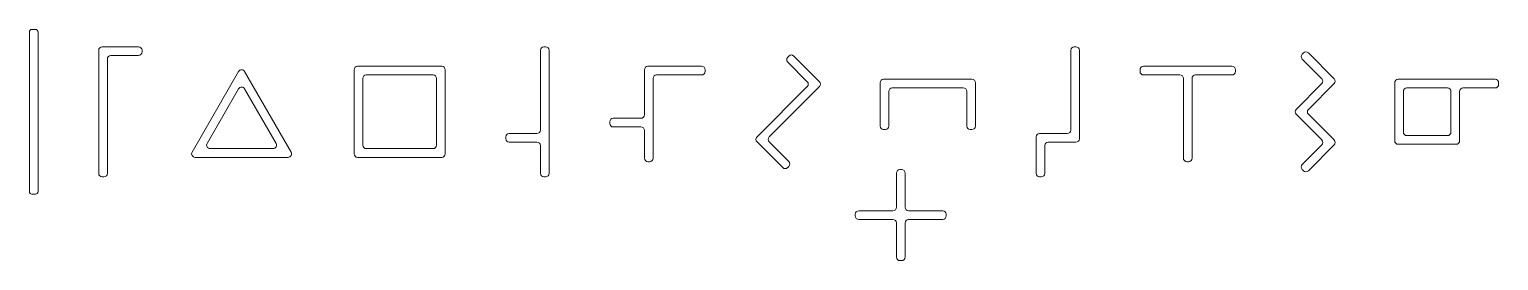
# Model space of a CAD drawing. Header units: millimetres. Extents: x -5 to 1691, y -172 to 95.
import ezdxf

# ---------------------------------------------------------------- set-up
doc = ezdxf.new("R2010")
doc.units = ezdxf.units.MM

msp = doc.modelspace()

# ---------------------------------------------------------------- linework, layer by layer
at = {"color": 7, "linetype": 'Continuous', "lineweight": 15}
for p, q in [((-5, 92), (-5, -92)), ((2, 95), (-2, 95)), ((5, -92), (5, 92)), ((75, 71), (75, -71)), ((121, 75), (79, 75)), ((125, 69), (125, 71)), ((584.9, 71), (584.9, -21)), ((590.9, 75), (588.9, 75)), ((594.9, -71), (594.9, 71)), ((1197, 71), (1197, -21)), ((1203, 75), (1201, 75)), ((1207, -31), (1207, 71)), ((1465.6, 67.9), (1464.2, 66.5)), ((1501, 38.2), (1471.3, 67.9)), ((85, -71), (85, 61)), ((89, 65), (121, 65)), ((470.9, 52.5), (373.9, 52.5)), ((770.9, 52.5), (708.9, 52.5)), ((871.7, 64.3), (870.3, 62.9)), ((870.3, 57.3), (892.9, 34.6)), ((907, 34.6), (877.3, 64.3)), ((1383, 52.5), (1281, 52.5)), ((1464.2, 60.8), (1486.8, 38.2)), ((182.8, -46.5), (236.5, 46.5)), ((243.4, 46.5), (297.1, -46.5)), ((369.9, 48.5), (369.9, -48.5)), ((379.9, 38.5), (379.9, -38.5)), ((460.9, 42.5), (383.9, 42.5)), ((464.9, -38.5), (464.9, 38.5)), ((474.9, -48.5), (474.9, 48.5)), ((704.9, 48.5), (704.9, -3.5)), ((714.9, -53.5), (714.9, 38.5)), ((718.9, 42.5), (770.9, 42.5)), ((774.9, 46.5), (774.9, 48.5)), ((1083, 37.5), (981, 37.5)), ((1277, 48.5), (1277, 46.5)), ((1281, 42.5), (1323, 42.5)), ((1327, 38.5), (1327, -53.5)), ((1337, -53.5), (1337, 38.5)), ((1341, 42.5), (1383, 42.5)), ((1387, 46.5), (1387, 48.5)), ((1686.9, 37.5), (1574.9, 37.5)), ((200.1, -36.5), (236.5, 26.5)), ((243.4, 26.5), (279.8, -36.5)), ((892.9, 29), (834.9, -29)), ((849, -29), (907, 29)), ((977, 33.5), (977, -16.5)), ((987, -16.5), (987, 23.5)), ((991, 27.5), (1073, 27.5)), ((1077, 23.5), (1077, -16.5)), ((1087, -16.5), (1087, 33.5)), ((1486.8, 32.5), (1457.1, 2.8)), ((1471.3, 2.8), (1501, 32.5)), ((1570.9, 33.5), (1570.9, -33.5)), ((1580.9, 23.5), (1580.9, -23.5)), ((1631.9, 27.5), (1584.9, 27.5)), ((1635.9, -23.5), (1635.9, 23.5)), ((1645.9, -33.5), (1645.9, 23.5)), ((1649.9, 27.5), (1686.9, 27.5)), ((1690.9, 31.5), (1690.9, 33.5)), ((664.9, -11.5), (664.9, -13.5)), ((700.9, -7.5), (668.9, -7.5)), ((1457.1, -2.8), (1486.8, -32.5)), ((1501, -32.5), (1471.3, -2.8)), ((544.9, -29), (544.9, -31)), ((580.9, -25), (548.9, -25)), ((668.9, -17.5), (700.9, -17.5)), ((704.9, -21.5), (704.9, -53.5)), ((981, -20.5), (983, -20.5)), ((1081, -20.5), (1083, -20.5)), ((1157, -29), (1157, -71)), ((1193, -25), (1161, -25)), ((1584.9, -27.5), (1631.9, -27.5)), ((276.3, -42.5), (203.6, -42.5)), ((383.9, -42.5), (460.9, -42.5)), ((548.9, -35), (580.9, -35)), ((584.9, -39), (584.9, -71)), ((834.9, -34.6), (864.6, -64.3)), ((871.7, -57.3), (849, -34.6)), ((1167, -71), (1167, -39)), ((1171, -35), (1203, -35)), ((1486.8, -38.2), (1464.2, -60.8)), ((1471.3, -67.9), (1501, -38.2)), ((1574.9, -37.5), (1641.9, -37.5)), ((293.6, -52.5), (186.3, -52.5)), ((373.9, -52.5), (470.9, -52.5)), ((708.9, -57.5), (710.9, -57.5)), ((870.3, -64.3), (871.7, -62.9)), ((999.8, -66.6), (1001.8, -66.6)), ((1331, -57.5), (1333, -57.5)), ((1464.2, -66.5), (1465.6, -67.9)), ((79, -75), (81, -75)), ((588.9, -75), (590.9, -75)), ((995.8, -110.1), (995.8, -70.6)), ((1005.8, -70.6), (1005.8, -110.1)), ((1161, -75), (1163, -75)), ((-2, -95), (2, -95)), ((948.3, -120.1), (948.3, -118.1)), ((952.3, -114.1), (991.8, -114.1)), ((1009.8, -114.1), (1049.3, -114.1)), ((1053.3, -118.1), (1053.3, -120.1)), ((991.8, -124.1), (952.3, -124.1)), ((995.8, -167.6), (995.8, -128.1)), ((1005.8, -128.1), (1005.8, -167.6)), ((1049.3, -124.1), (1009.8, -124.1)), ((1001.8, -171.6), (999.8, -171.6))]:
    msp.add_line(p, q, dxfattribs=at)
for centre, radius, start, end in [((-2, 92), 3, 90, 180), ((2, 92), 3, 0, 90), ((79, 71), 4, 90, 180), ((121, 71), 4, 0, 90), ((121, 69), 4, 270, 0), ((588.9, 71), 4, 90, 180), ((590.9, 71), 4, 0, 90), ((1201, 71), 4, 90, 180), ((1203, 71), 4, 360, 90), ((1468.5, 65.1), 4, 45, 135), ((89, 61), 4, 90, 180), ((373.9, 48.5), 4, 90, 180), ((470.9, 48.5), 4, 0, 90), ((708.9, 48.5), 4, 90, 180), ((770.9, 48.5), 4, 0, 90), ((873.1, 60.1), 4, 135, 225), ((874.5, 61.5), 4, 45, 135), ((1281, 48.5), 4, 90, 180), ((1383, 48.5), 4, 360, 90), ((1467, 63.6), 4, 135, 225), ((240, 44.5), 4, 30, 150), ((383.9, 38.5), 4, 90, 180), ((460.9, 38.5), 4, 0, 90), ((718.9, 38.5), 4, 90, 180), ((770.9, 46.5), 4, 270, 360), ((890.1, 31.8), 4, 315, 45), ((904.2, 31.8), 4, 315, 45), ((981, 33.5), 4, 90, 180), ((1083, 33.5), 4, 0, 90), ((1281, 46.5), 4, 180, 270), ((1323, 38.5), 4, 0, 90), ((1341, 38.5), 4, 90, 180), ((1383, 46.5), 4, 270, 360), ((1484, 35.4), 4, 315, 45), ((1498.2, 35.4), 4, 315, 45), ((1574.9, 33.5), 4, 90, 180), ((1686.9, 33.5), 4, 360, 90), ((240, 24.5), 4, 30, 150), ((991, 23.5), 4, 90, 180), ((1073, 23.5), 4, 0, 90), ((1584.9, 23.5), 4, 90, 180), ((1631.9, 23.5), 4, 0, 90), ((1649.9, 23.5), 4, 90, 180), ((1686.9, 31.5), 4, 270, 0), ((1460, 0), 4, 135, 225), ((1474.1, 0), 4, 135, 225), ((668.9, -11.5), 4, 90, 180), ((668.9, -13.5), 4, 180, 270), ((700.9, -3.5), 4, 270, 0), ((981, -16.5), 4, 180, 270), ((983, -16.5), 4, 270, 0), ((1081, -16.5), 4, 180, 270), ((1083, -16.5), 4, 270, 0), ((548.9, -29), 4, 90, 180), ((548.9, -31), 4, 180, 270), ((580.9, -21), 4, 270, 0), ((700.9, -21.5), 4, 0, 90), ((837.7, -31.8), 4, 135, 225), ((851.9, -31.8), 4, 135, 225), ((1161, -29), 4, 90, 180), ((1193, -21), 4, 270, 0), ((1203, -31), 4, 270, 0), ((1484, -35.4), 4, 315, 45), ((1498.2, -35.4), 4, 315, 45), ((1574.9, -33.5), 4, 180, 270), ((1584.9, -23.5), 4, 180, 270), ((1631.9, -23.5), 4, 270, 360), ((1641.9, -33.5), 4, 270, 360), ((186.3, -48.5), 4, 150, 270), ((203.6, -38.5), 4, 150, 270), ((276.3, -38.5), 4, 270, 30), ((293.6, -48.5), 4, 270, 30), ((373.9, -48.5), 4, 180, 270), ((383.9, -38.5), 4, 180, 270), ((460.9, -38.5), 4, 270, 0), ((470.9, -48.5), 4, 270, 0), ((580.9, -39), 4, 0, 90), ((1171, -39), 4, 90, 180), ((708.9, -53.5), 4, 180, 270), ((710.9, -53.5), 4, 270, 0), ((867.4, -61.5), 4, 225, 315), ((868.8, -60.1), 4, 315, 45), ((999.8, -70.6), 4, 90, 180), ((1001.8, -70.6), 4, 0, 90), ((1331, -53.5), 4, 180, 270), ((1333, -53.5), 4, 270, 360), ((1467, -63.6), 4, 135, 225), ((79, -71), 4, 180, 270), ((81, -71), 4, 270, 0), ((588.9, -71), 4, 180, 270), ((590.9, -71), 4, 270, 0), ((1161, -71), 4, 180, 270), ((1163, -71), 4, 270, 0), ((1468.5, -65.1), 4, 225, 315), ((-2, -92), 3, 180, 270), ((2, -92), 3, 270, 0), ((952.3, -118.1), 4, 90, 180), ((991.8, -110.1), 4, 270, 0), ((1009.8, -110.1), 4, 180, 270), ((1049.3, -118.1), 4, 0, 90), ((952.3, -120.1), 4, 180, 270), ((991.8, -128.1), 4, 0, 90), ((1009.8, -128.1), 4, 90, 180), ((1049.3, -120.1), 4, 270, 360), ((999.8, -167.6), 4, 180, 270), ((1001.8, -167.6), 4, 270, 0)]:
    msp.add_arc(centre, radius, start, end, dxfattribs=at)

doc.saveas('drawing.dxf')
